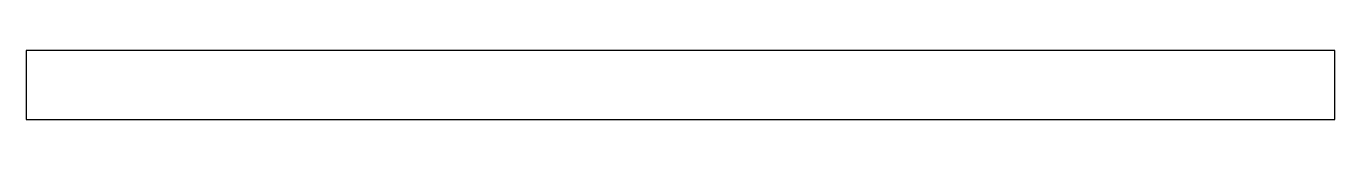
# Model space of a CAD drawing. Extents: x 0 to 38, y 0 to 2.
import ezdxf

# ---------------------------------------------------------------- set-up
doc = ezdxf.new("R2010")
doc.units = 0
doc.layers.get('0').update_dxf_attribs({"linetype": 'CONTINUOUS'})

msp = doc.modelspace()

# ---------------------------------------------------------------- linework, layer by layer
msp.add_lwpolyline([(0.003, 1.995), (0.003, -0.005), (38.003, -0.005), (38.003, 1.995)], close=True)

doc.saveas('drawing.dxf')
